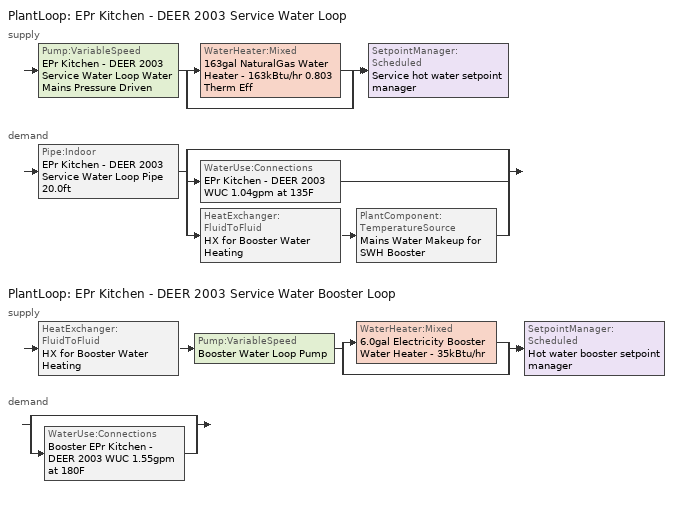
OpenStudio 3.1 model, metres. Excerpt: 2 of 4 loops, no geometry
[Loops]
PlantLoop 'EPr Kitchen - DEER 2003 Service Water Loop'
 supply: Pump:VariableSpeed 'EPr Kitchen - DEER 2003 Service Water Loop Water Mains Pressure Driven' > split
  | WaterHeater:Mixed '163gal NaturalGas Water Heater - 163kBtu/hr 0.803 Therm Eff'
  | bypass
  join > SetpointManager:Scheduled 'Service hot water setpoint manager'
 demand: Pipe:Indoor 'EPr Kitchen - DEER 2003 Service Water Loop Pipe 20.0ft' > split
  | bypass
  | WaterUse:Connections 'EPr Kitchen - DEER 2003 WUC 1.04gpm at 135F'
  | HeatExchanger:FluidToFluid 'HX for Booster Water Heating' > PlantComponent:TemperatureSource 'Mains Water Makeup for SWH Booster'
PlantLoop 'EPr Kitchen - DEER 2003 Service Water Booster Loop'
 supply: HeatExchanger:FluidToFluid 'HX for Booster Water Heating' > Pump:VariableSpeed 'Booster Water Loop Pump' > split
  | WaterHeater:Mixed '6.0gal Electricity Booster Water Heater - 35kBtu/hr'
  | bypass
  join > SetpointManager:Scheduled 'Hot water booster setpoint manager'
 demand: split
  | bypass
  | WaterUse:Connections 'Booster EPr Kitchen - DEER 2003 WUC 1.55gpm at 180F'
[Construction]
Uninsulated copper pipe 0.75in type L: Copper pipe 0.75in type L
[Material]
Copper pipe 0.75in type L: Roughness=Smooth; Thickness {m}=0.001143; Conductivity {W/m-K}=386; Density {kg/m3}=8906.27; Specific Heat {J/kg-K}=385.1856; Thermal Absorptance=0.9; Solar Absorptance=0.7; Visible Absorptance=0.7
[WaterUse:Connections]
Name | Water Use Equipment Name 1
Booster EPr Kitchen - DEER 2003 WUC 1.55gpm at 180F | Booster EPr Kitchen - DEER 2003 Service Water Use 1.55gpm at 180F
EPr Kitchen - DEER 2003 WUC 1.04gpm at 135F | EPr Kitchen - DEER 2003 Service Water Use 1.04gpm at 135F
[WaterUse:Equipment:Definition] Sensible Fraction Schedule=Fraction Sensible - 0.2; Latent Fraction Schedule=Fraction Latent - 0.05
Name | Peak Flow Rate {m3/s} | Target Temperature Schedule
Booster EPr Kitchen - DEER 2003 Service Water Use Def 1.55gpm | 9.80026e-05 | Mixed Water At Faucet Temp - 180F
EPr Kitchen - DEER 2003 Service Water Use Def 1.04gpm | 6.53351e-05 | Mixed Water At Faucet Temp - 135F
[WaterUse:Equipment] Flow Rate Fraction Schedule=D_EPr_All_DHW_DHW_Yr
Name | Water Use Equipment Definition
Booster EPr Kitchen - DEER 2003 Service Water Use 1.55gpm at 180F | Booster EPr Kitchen - DEER 2003 Service Water Use Def 1.55gpm
EPr Kitchen - DEER 2003 Service Water Use 1.04gpm at 135F | EPr Kitchen - DEER 2003 Service Water Use Def 1.04gpm
[PlantLoop] Glycol Concentration=0; Plant Loop Volume {m3}=Autocalculate; Load Distribution Scheme=Optimal
Name | Maximum Loop Temperature {C} | Minimum Loop Temperature {C}
EPr Kitchen - DEER 2003 Service Water Loop | 60 | 10
EPr Kitchen - DEER 2003 Service Water Booster Loop
[Sizing:Plant] Loop Type=Heating; Loop Design Temperature Difference {deltaC}=5; Sizing Option=NonCoincident; Zone Timesteps in Averaging Window=1; Coincident Sizing Factor Mode=None
Name | Design Loop Exit Temperature {C}
EPr Kitchen - DEER 2003 Service Water Loop | 57.2222
EPr Kitchen - DEER 2003 Service Water Booster Loop | 82.2222
[SetpointManager:Scheduled] Control Variable=Temperature
Name | Schedule | Setpoint Node or NodeList
Service hot water setpoint manager | Service Water Loop Temp - 135F | EPr Kitchen - DEER 2003 Service Water Loop Supply Outlet Node
Hot water booster setpoint manager | Service Water Booster Temp - 180.00000000000006F | EPr Kitchen - DEER 2003 Service Water Booster Loop Supply Outlet Node
[Pump:VariableSpeed] Coefficient 1 of the Part Load Performance Curve=0; Coefficient 2 of the Part Load Performance Curve=3.2485; Coefficient 3 of the Part Load Performance Curve=-4.7443; Coefficient 4 of the Part Load Performance Curve=2.5294; Pump Control Type=Intermittent; Skin Loss Radiative Fraction=0.5; Design Power Sizing Method=PowerPerFlowPerPressure; Design Electric Power per Unit Flow Rate {W/(m3/s)}=348701.1; Design Shaft Power per Unit Flow Rate per Unit Head {W-s/m3-Pa}=1.28205; Design Minimum Flow Rate Fraction=0
Name | Rated Pump Head {Pa} | Motor Efficiency | Rated Power Consumption {W} | Minimum Flow Rate {m3/s}
EPr Kitchen - DEER 2003 Service Water Loop Water Mains Pressure Driven | 0.001 | 0.84
Booster Water Loop Pump | 0 | 1 | 0 | 0
[WaterHeater:Mixed] Deadband Temperature Difference {deltaC}=2; Heater Control Type=Cycle; Off Cycle Parasitic Fuel Consumption Rate {W}=0; On Cycle Parasitic Fuel Consumption Rate {W}=0; Ambient Temperature Indicator=Schedule; Use Side Effectiveness=1; Source Side Effectiveness=1; Use Side Design Flow Rate {m3/s}=autosize; Source Side Design Flow Rate {m3/s}=autosize; Indirect Water Heating Recovery Time {hr}=1.5; Source Side Flow Control Mode=IndirectHeatPrimarySetpoint
Name | Tank Volume {m3} | Setpoint Temperature Schedule | Maximum Temperature Limit {C} | Heater Maximum Capacity {W} | Heater Fuel Type | Heater Thermal Efficiency | Off Cycle Parasitic Fuel Type | Off Cycle Parasitic Heat Fraction to Tank | On Cycle Parasitic Fuel Type | On Cycle Parasitic Heat Fraction to Tank | Ambient Temperature Schedule | Off Cycle Loss Coefficient to Ambient Temperature {W/K} | On Cycle Loss Coefficient to Ambient Temperature {W/K}
163gal NaturalGas Water Heater - 163kBtu/hr 0.803 Therm Eff | 0.617416 | Service Water Loop Temp - 135F | 57.2222 | 47801.1 | NaturalGas | 0.803107 | NaturalGas | 0 | NaturalGas | 0 | Water Heater Ambient Temp Schedule - 70.0f | 4.77362 | 4.77362
6.0gal Electricity Booster Water Heater - 35kBtu/hr | 0.0227125 | Service Water Booster Temp - 180.00000000000006F | 82.2222 | 10325 | Electricity | 1 | Electricity | 0.8 | Electricity |  | Water Heater Ambient Temp Schedule - 70.0 | 1.053 | 1.053
[Pipe:Indoor]
EPr Kitchen - DEER 2003 Service Water Loop Pipe 20.0ft: Construction=Uninsulated copper pipe 0.75in type L; Environment Type=Schedule; Ambient Temperature Schedule=EPr Kitchen - DEER 2003 Service Water Loop Piping Air Temp - 70F; Ambient Air Velocity Schedule=EPr Kitchen - DEER 2003 Service Water Loop Piping Air Velocity - 0.67mph; Pipe Inside Diameter {m}=0.019939; Pipe Length {m}=6.096
[HeatExchanger:FluidToFluid]
HX for Booster Water Heating: Loop Demand Side Design Flow Rate {m3/s}=autosize; Loop Supply Side Design Flow Rate {m3/s}=autosize; Heat Exchange Model Type=Ideal; Heat Exchanger U-Factor Times Area Value {W/K}=autosize; Control Type=UncontrolledOn; Minimum Temperature Difference to Activate Heat Exchanger {deltaC}=0.01; Heat Transfer Metering End Use Type=LoopToLoop; Component Override Cooling Control Temperature Mode=Loop; Sizing Factor=1; Operation Minimum Temperature Limit {C}=0; Operation Maximum Temperature Limit {C}=100
[PlantComponent:TemperatureSource]
Mains Water Makeup for SWH Booster: Design Volume Flow Rate {m3/s}=autosize; Temperature Specification Type=Scheduled; Source Temperature {C}=8; Source Temperature Schedule=Mains Water Temperature
[EnergyManagementSystem:Sensor]
Mains_Water_Temp_Sen: Output Variable or Output Meter Index Key=Environment; Output Variable or Output Meter=Site Mains Water Temperature
[EnergyManagementSystem:Actuator]
Mains_Water_Temp_Act: Actuated Component=Mains Water Temperature; Actuated Component Type=Schedule:Constant; Actuated Component Control Type=Schedule Value
[EnergyManagementSystem:Program]
Mains_Water_Prg: SET Mains_Water_Temp_Act = Mains_Water_Temp_Sen
[EnergyManagementSystem:ProgramCallingManager]
Mains_Water_Prg_Mgr: BeginTimestepBeforePredictor; Mains_Water_Prg
[Schedule:Ruleset]
D_EPr_All_DHW_DHW_Yr: Default Day Schedule=D_EPr_All_DHW_DHW_Yr Default; Summer Design Day Schedule=D_EPr_All_DHW_DHW_Yr Summer Design Day; Winter Design Day Schedule=D_EPr_All_DHW_DHW_Yr Winter Design Day 4
Fraction Sensible - 0.2: Default Day Schedule=Fraction Sensible - 0.2 Default
Fraction Latent - 0.05: Default Day Schedule=Fraction Latent - 0.05 Default
Mixed Water At Faucet Temp - 180F: Default Day Schedule=Mixed Water At Faucet Temp - 180F Default
Mixed Water At Faucet Temp - 135F: Default Day Schedule=Mixed Water At Faucet Temp - 135F Default
Service Water Loop Temp - 135F: Default Day Schedule=Service Water Loop Temp - 135F Default
Water Heater Ambient Temp Schedule - 70.0f: Default Day Schedule=Water Heater Ambient Temp Schedule - 70.0f Default
EPr Kitchen - DEER 2003 Service Water Loop Piping Air Temp - 70F: Default Day Schedule=EPr Kitchen - DEER 2003 Service Water Loop Piping Air Temp - 70F Default
EPr Kitchen - DEER 2003 Service Water Loop Piping Air Velocity - 0.67mph: Default Day Schedule=EPr Kitchen - DEER 2003 Service Water Loop Piping Air Velocity - 0.67mph Default
Service Water Booster Temp - 180.00000000000006F: Default Day Schedule=Service Water Booster Temp - 180.00000000000006F Default
Water Heater Ambient Temp Schedule - 70.0: Default Day Schedule=Water Heater Ambient Temp Schedule - 70.0 Default
[Schedule:Day]
D_EPr_All_DHW_DHW_Yr Default; D_EPr_All_DHW_DHW_Yr Default|Wkdy Day; D_EPr_All_DHW_DHW_Yr Default|Wkdy Day 1; D_EPr_All_DHW_DHW_Yr Default|Wkdy Day 2; D_EPr_All_DHW_DHW_Yr Summer Design Day; D_EPr_All_DHW_DHW_Yr Winter Design Day 4: 7, 0, 0, 9, 0, 0.6, 14, 0, 1, 18, 0, 0.5, 19, 0, 0.1, 24, 0, 0
D_EPr_All_DHW_DHW_Yr Sat Day; D_EPr_All_DHW_DHW_Yr Sat Day 1; D_EPr_All_DHW_DHW_Yr Sat Day 2: 7, 0, 0, 16, 0, 0.3, 24, 0, 0
D_EPr_All_DHW_DHW_Yr Sun Day; D_EPr_All_DHW_DHW_Yr Sun Day 1; D_EPr_All_DHW_DHW_Yr Sun Day 2: 24, 0, 0
Fraction Sensible - 0.2 Default: 24, 0, 0.2
Fraction Latent - 0.05 Default: 24, 0, 0.05
Mixed Water At Faucet Temp - 180F Default; Service Water Booster Temp - 180.00000000000006F Default: 24, 0, 82.2222
Mixed Water At Faucet Temp - 135F Default; Service Water Loop Temp - 135F Default: 24, 0, 57.2222
Water Heater Ambient Temp Schedule - 70.0f Default; EPr Kitchen - DEER 2003 Service Water Loop Piping Air Temp - 70F Default; Water Heater Ambient Temp Schedule - 70.0 Default: 24, 0, 21.1111
EPr Kitchen - DEER 2003 Service Water Loop Piping Air Velocity - 0.67mph Default: 24, 0, 0.3
[Schedule:Rule] Schedule Ruleset=D_EPr_All_DHW_DHW_Yr; Date Specification Type=DateRange
Name | Rule Order | Day Schedule | Apply Monday | Apply Tuesday | Apply Wednesday | Apply Thursday | Apply Friday | Start Month | Start Day | End Month | End Day | Apply Saturday | Apply Sunday
Schedule Rule 131 | 8 | D_EPr_All_DHW_DHW_Yr Default|Wkdy Day | Yes | Yes | Yes | Yes | Yes | 1 | 5 | 4 | 3
Schedule Rule 132 | 7 | D_EPr_All_DHW_DHW_Yr Default|Wkdy Day 1 | Yes | Yes | Yes | Yes | Yes | 4 | 13 | 6 | 12
Schedule Rule 133 | 6 | D_EPr_All_DHW_DHW_Yr Default|Wkdy Day 2 | Yes | Yes | Yes | Yes | Yes | 8 | 17 | 12 | 11
Schedule Rule 134 | 5 | D_EPr_All_DHW_DHW_Yr Sat Day |  |  |  |  |  | 1 | 5 | 4 | 3 | Yes
Schedule Rule 135 | 4 | D_EPr_All_DHW_DHW_Yr Sat Day 1 |  |  |  |  |  | 4 | 13 | 6 | 12 | Yes
Schedule Rule 136 | 3 | D_EPr_All_DHW_DHW_Yr Sat Day 2 |  |  |  |  |  | 8 | 17 | 12 | 11 | Yes
Schedule Rule 137 | 2 | D_EPr_All_DHW_DHW_Yr Sun Day |  |  |  |  |  | 1 | 5 | 4 | 3 |  | Yes
Schedule Rule 138 | 1 | D_EPr_All_DHW_DHW_Yr Sun Day 1 |  |  |  |  |  | 4 | 13 | 6 | 12 |  | Yes
Schedule Rule 139 | 0 | D_EPr_All_DHW_DHW_Yr Sun Day 2 |  |  |  |  |  | 8 | 17 | 12 | 11 |  | Yes
[Schedule:Constant]
Mains Water Temperature: Value=10
